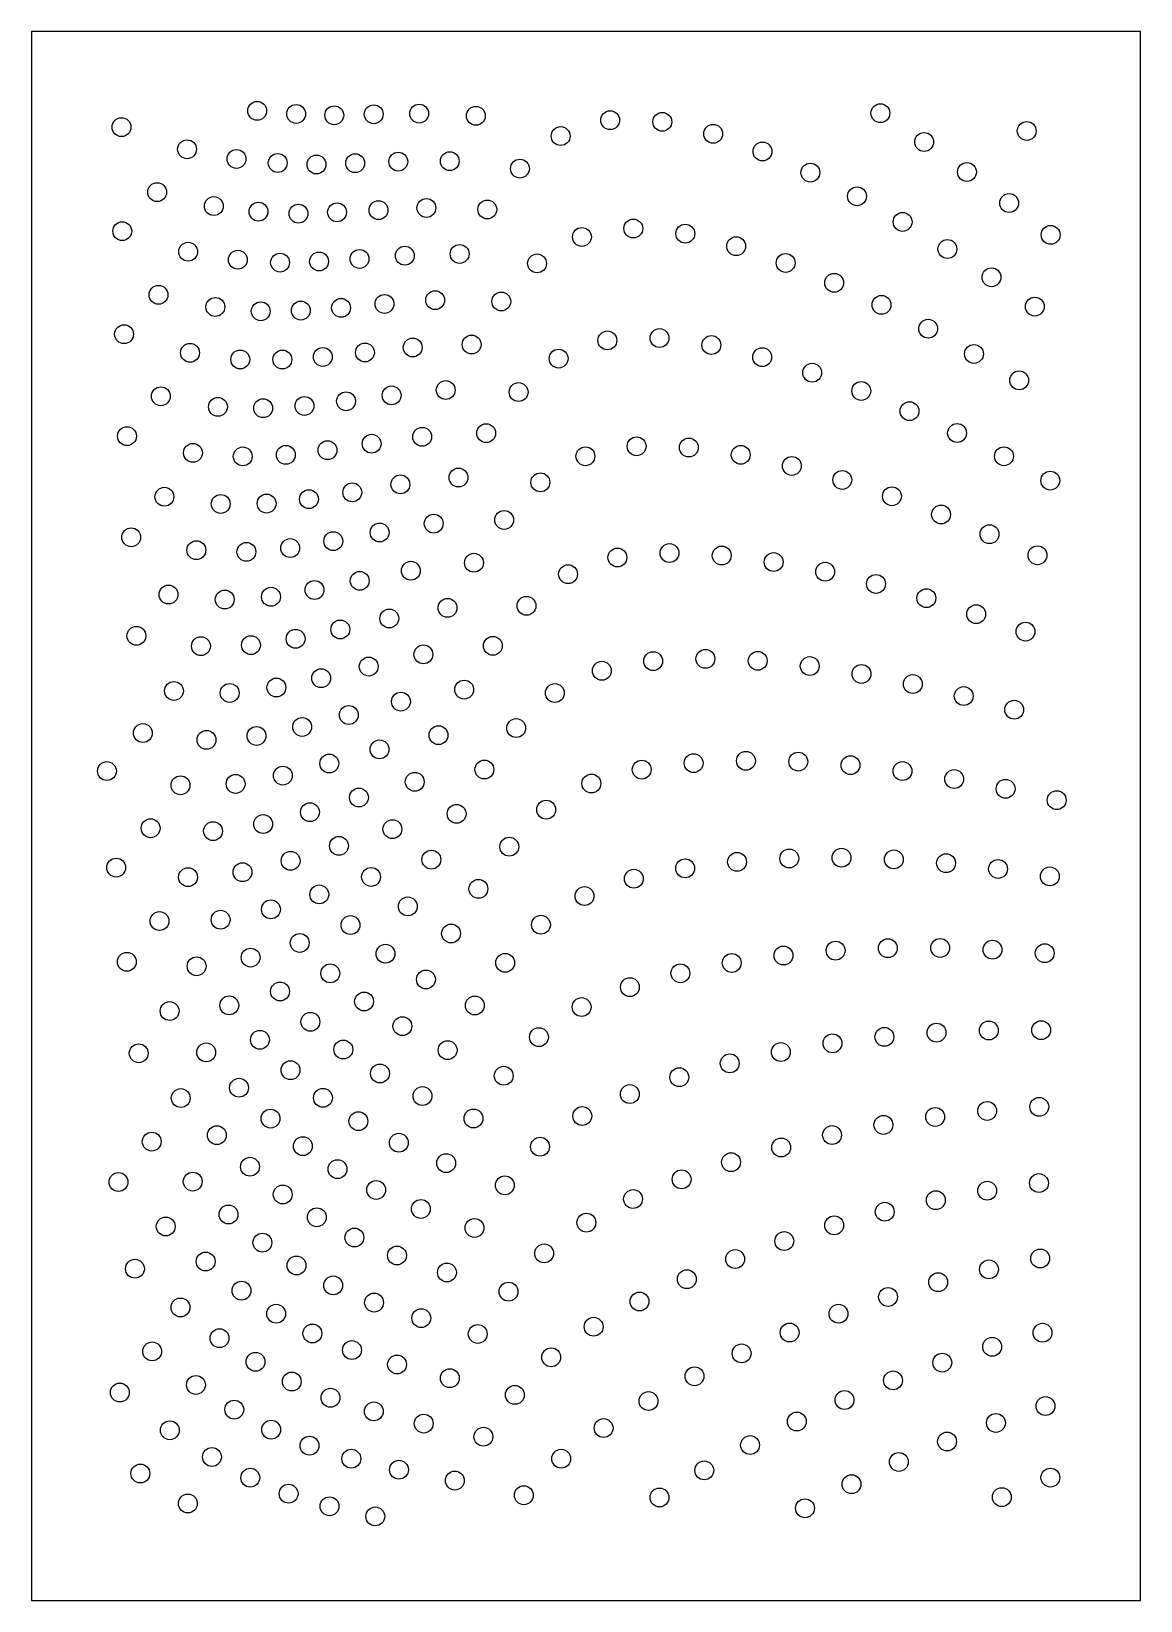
# Model space of a CAD drawing. Header units: millimetres. Extents: x -500 to 0, y -902 to -194.
import ezdxf

# ---------------------------------------------------------------- set-up
doc = ezdxf.new("R2010")
doc.units = ezdxf.units.MM
doc.header["$MEASUREMENT"] = 0
doc.layers.add('Défaut', color=18, linetype='Continuous', true_color=0x000000)

msp = doc.modelspace()

# ---------------------------------------------------------------- linework, layer by layer
at = {"layer": 'Défaut'}
msp.add_lwpolyline([(-500, -901.53), (0, -901.53), (0, -194.32), (-500, -194.32)], close=True, dxfattribs=at)
for centre in [(-398.21, -230.14), (-459.37, -237.46), (-380.67, -231.53), (-363.48, -232.11), (-345.69, -231.67), (-325.22, -231.39), (-299.65, -232.37), (-239.11, -234.34), (-215.6, -235.08), (-117.31, -231.19), (-261.42, -241.5), (-192.65, -240.48), (-97.6, -244.16), (-51.33, -239.2), (-429.81, -247.44), (-170.45, -248.44), (-407.53, -251.81), (-388.95, -253.63), (-371.5, -254.3), (-354.04, -253.73), (-334.62, -253.03), (-311.41, -252.81), (-279.78, -256.17), (-148.87, -257.96), (-78.28, -257.69), (-443.32, -266.77), (-127.84, -268.64), (-59.28, -271.67), (-417.78, -273.05), (-397.63, -275.56), (-379.6, -276.46), (-362.22, -275.86), (-343.52, -274.88), (-321.96, -273.91), (-294.5, -274.58), (-459.03, -284.35), (-251.84, -286.97), (-228.67, -283.17), (-205.23, -285.48), (-107.27, -280.18), (-40.55, -286.03), (-429.34, -293.61), (-182.34, -291.13), (-87.09, -292.4), (-406.92, -297.24), (-387.92, -298.53), (-370.34, -298.01), (-352.07, -296.87), (-331.69, -295.4), (-306.95, -294.61), (-272.06, -298.88), (-160, -298.69), (-138.16, -307.62), (-67.24, -305.15), (-442.7, -313.04), (-417.08, -318.53), (-396.61, -320.47), (-378.52, -320.14), (-360.41, -318.93), (-340.85, -317.14), (-318, -315.45), (-288.19, -316.03), (-116.78, -317.57), (-47.68, -318.35), (-95.77, -328.32), (-458.22, -330.79), (-301.55, -335.46), (-240.38, -333.59), (-216.87, -332.52), (-193.5, -335.66), (-428.5, -339.17), (-405.85, -342.18), (-386.88, -342.2), (-368.65, -341.04), (-349.63, -339.03), (-328.12, -336.76), (-262.36, -341.79), (-170.56, -341.13), (-75.11, -339.69), (-148.04, -348.14), (-313.23, -355.96), (-280.39, -356.87), (-125.93, -356.35), (-54.74, -351.59), (-441.65, -358.75), (-415.91, -363.53), (-395.55, -364.14), (-376.92, -363.13), (-358.15, -361.03), (-337.61, -358.36), (-104.17, -365.47), (-456.9, -376.72), (-323.82, -377.03), (-294.98, -375.39), (-82.74, -375.32), (-427.16, -384.28), (-404.72, -385.87), (-385.31, -385.18), (-366.53, -383.08), (-346.64, -380.15), (-250.26, -385.8), (-227.18, -381.31), (-203.62, -381.86), (-180.27, -385.15), (-61.59, -385.79), (-157.21, -390.15), (-333.68, -398.46), (-307.47, -395.4), (-270.58, -397.55), (-134.49, -396.47), (-40.71, -396.76), (-440.05, -404.05), (-414.64, -407.28), (-393.97, -407.12), (-374.89, -405.14), (-355.37, -402.06), (-112.08, -403.83), (-89.96, -412.03), (-343.02, -420.13), (-318.64, -416.17), (-286.91, -414.51), (-68.11, -420.93), (-455, -422.32), (-425.64, -428.14), (-383.34, -427.17), (-363.92, -424.05), (-403.08, -428.89), (-300.49, -433.79), (-235.84, -431.42), (-212.36, -429.42), (-188.81, -430.53), (-165.41, -433.48), (-46.51, -430.41), (-352, -441.94), (-328.96, -437.39), (-258.09, -438.96), (-142.22, -437.83), (-438.18, -448.11), (-391.99, -449.12), (-372.4, -446.07), (-119.28, -443.33), (-96.59, -449.75), (-412.84, -450.36), (-312.41, -454.14), (-276.82, -453.18), (-360.74, -463.85), (-338.66, -458.89), (-74.12, -456.96), (-452.68, -466.7), (-401.02, -470.91), (-380.91, -468.07), (-51.89, -464.83), (-423.58, -471.37), (-323.29, -475.07), (-291.97, -471.23), (-196.17, -477.1), (-172.61, -478), (-347.94, -480.58), (-242.84, -482.47), (-219.72, -478.13), (-149.15, -480.34), (-125.83, -483.89), (-435.73, -491.57), (-389.56, -490.02), (-369.36, -485.82), (-304.9, -490.95), (-102.69, -488.45), (-410.62, -492.46), (-333.43, -496.37), (-264.03, -492.52), (-79.74, -493.87), (-356.92, -502.4), (-56.97, -500.03), (-449.74, -510.54), (-398.52, -511.84), (-377.96, -507.78), (-316.49, -511.49), (-281.45, -508.3), (-421.08, -513.61), (-343.07, -517.9), (-365.71, -524.29), (-295.81, -526.98), (-224.88, -527.04), (-201.48, -524.09), (-177.92, -523.05), (-154.33, -523.41), (-130.8, -525.02), (-465.95, -527.66), (-432.8, -534.07), (-407.95, -533.46), (-386.64, -529.72), (-327.19, -532.52), (-247.59, -533.3), (-107.36, -527.68), (-84.05, -531.27), (-352.34, -539.6), (-60.87, -535.67), (-37.84, -540.77), (-374.42, -546.21), (-308.33, -546.95), (-267.93, -545.07), (-446.25, -553.44), (-418.12, -554.75), (-395.54, -551.57), (-337.26, -553.85), (-361.35, -561.4), (-284.56, -561.75), (-383.16, -568.12), (-319.71, -567.6), (-181.92, -568.6), (-158.38, -567.05), (-134.8, -566.73), (-111.22, -567.49), (-87.69, -569.21), (-461.78, -571.18), (-429.4, -575.47), (-404.82, -573.26), (-346.88, -575.39), (-228.44, -576.2), (-205.33, -571.51), (-64.25, -571.8), (-40.9, -575.15), (-370.22, -583.26), (-298.49, -580.77), (-250.66, -584.01), (-392.02, -589.99), (-330.33, -588.67), (-442.22, -595.26), (-414.71, -594.67), (-356.18, -597.07), (-270.32, -596.91), (-379.05, -605.13), (-310.82, -600.88), (-401.18, -611.73), (-340.38, -610.01), (-160.99, -610.8), (-137.5, -608.61), (-113.94, -607.51), (-90.35, -607.39), (-66.77, -608.17), (-43.23, -609.76), (-456.99, -613.64), (-425.52, -615.64), (-365.26, -618.84), (-286.44, -614.1), (-207.46, -618.81), (-184.33, -614.17), (-322.14, -621.58), (-230.21, -625.04), (-410.81, -633.26), (-387.93, -626.99), (-350.04, -631.53), (-300.13, -633.3), (-437.69, -635.84), (-374.23, -640.67), (-251.99, -634.03), (-332.76, -642.64), (-271.22, -647.57), (-115.5, -647.48), (-91.98, -645.57), (-68.42, -644.58), (-44.83, -644.44), (-451.62, -654.87), (-421.19, -654.45), (-396.99, -648.77), (-359.39, -653.18), (-312.38, -653.45), (-162.17, -654.32), (-138.91, -650.37), (-185.2, -659.4), (-383.17, -662.5), (-342.86, -663.96), (-287.1, -664.98), (-207.95, -665.64), (-432.69, -675.04), (-406.41, -670.4), (-368.56, -674.92), (-323.71, -674.14), (-230.27, -673.25), (-251.67, -683.13), (-69.19, -680.85), (-45.67, -679.02), (-392.2, -684.29), (-352.59, -685.45), (-300.72, -684.23), (-115.94, -687.14), (-92.63, -683.54), (-445.75, -694.67), (-416.39, -691.77), (-377.63, -696.7), (-334.39, -695.18), (-270.73, -696.95), (-162, -697.3), (-139.08, -691.71), (-313.01, -704.37), (-184.63, -703.96), (-401.46, -705.99), (-362.04, -707.07), (-460.74, -712.88), (-427.27, -712.71), (-386.69, -718.48), (-344.58, -716.46), (-286.59, -714.37), (-206.92, -711.68), (-69.15, -716.79), (-45.81, -713.36), (-324.42, -725.02), (-228.78, -720.55), (-92.34, -721.07), (-411.12, -727.51), (-371.31, -728.76), (-249.82, -731.19), (-138.13, -732.4), (-115.35, -726.27), (-439.45, -732.9), (-354.4, -737.9), (-300.28, -733.58), (-160.63, -739.5), (-395.86, -740.21), (-335.2, -746), (-268.87, -745.03), (-453.33, -751.96), (-421.44, -748.72), (-380.48, -750.49), (-312.68, -753.64), (-182.78, -747.6), (-68.36, -752.25), (-45.29, -747.32), (-363.96, -759.47), (-204.56, -756.68), (-91.23, -758.03), (-405.3, -761.84), (-345.52, -767.21), (-284.92, -762.29), (-225.89, -766.73), (-113.86, -764.69), (-432.8, -769.4), (-389.66, -772.23), (-324.24, -774.21), (-136.21, -772.24), (-373.34, -781.12), (-298.8, -781.36), (-246.55, -778.11), (-158.22, -780.72), (-44.21, -780.81), (-445.58, -789.22), (-415.19, -783.26), (-355.48, -788.6), (-66.93, -787.13), (-398.96, -793.91), (-335.18, -795.11), (-265.67, -791.88), (-179.86, -790.12), (-89.41, -794.28), (-382.63, -802.8), (-311.39, -801.3), (-201.07, -800.43), (-111.61, -802.27), (-460.16, -807.75), (-425.83, -804.32), (-365.16, -810.11), (-282.07, -808.81), (-408.53, -815.47), (-345.66, -816.24), (-221.85, -811.6), (-133.48, -811.12), (-42.89, -813.84), (-391.91, -824.49), (-323.15, -821.75), (-242.06, -823.76), (-154.97, -820.83), (-65.22, -821.45), (-437.6, -824.77), (-296.25, -827.66), (-176.06, -831.41), (-87.26, -829.85), (-418.6, -836.8), (-374.66, -831.7), (-355.78, -837.56), (-261.17, -837.57), (-450.88, -844.27), (-334.3, -842.54), (-196.7, -842.83), (-108.98, -839.05), (-401.32, -846.13), (-309.11, -847.43), (-130.34, -849.07), (-40.67, -846.11), (-429.46, -857.74), (-384.06, -853.34), (-365.61, -859), (-278.03, -854.04), (-216.89, -855.03), (-151.29, -859.9), (-62.58, -854.88), (-344.97, -863.58)]:
    msp.add_circle(centre, 4.25, dxfattribs=at)

doc.saveas('drawing.dxf')
